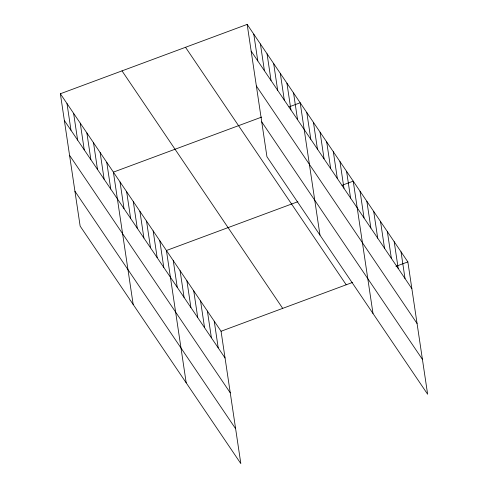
<?xml version="1.0" encoding="UTF-8"?>
<svg xmlns="http://www.w3.org/2000/svg" width="488" height="488" viewBox="0 0 488 488"><rect width="100%" height="100%" fill="white"/><g stroke="black" fill="none" stroke-linecap="round" stroke-linejoin="round"><path stroke-width="0.73" d="M60.366 93.757L221.058 331.26L240.834 463.6L80.142 226.096L60.366 93.757L247.166 24.4L407.858 261.904L427.634 394.243L266.942 156.739L247.166 24.4M261.666 117.083L113.393 172.136L133.175 304.475M288.981 106.939L300.193 102.773L319.969 235.112M297.881 201.696L166.42 250.509L186.202 382.848M342.015 185.312L353.22 181.152L372.997 313.491M221.058 331.26L352.519 282.448M395.945 266.326L407.858 261.904M251.155 51.13L411.848 288.634M256.365 85.979L417.057 323.483M261.733 121.89L422.425 359.388M185.519 47.287L346.212 284.791M122.012 70.87L282.704 308.373M64.361 120.487L225.053 357.991M69.57 155.343L230.263 392.84M74.938 191.247L235.631 428.751M401.026 251.808L405.022 278.538M394.194 241.713L398.19 268.443M387.368 231.623L391.364 258.353M380.536 221.528L384.532 248.258M373.71 211.432L377.706 238.162M366.878 201.337L370.874 228.067M360.053 191.247L364.042 217.977M346.59 171.355L350.585 198.085M339.965 161.559L343.961 188.289M333.335 151.762L337.33 178.492M326.704 141.965L330.699 168.696M320.079 132.169L324.075 158.899M313.449 122.372L317.444 149.102M306.818 112.576L310.813 139.3M293.562 92.976L297.558 119.706M286.932 83.18L290.927 109.91M280.307 73.383L284.303 100.113M273.676 63.586L277.672 90.317M267.052 53.79L271.041 80.52M260.421 43.993L264.417 70.723M253.791 34.197L257.786 60.927M214.232 321.165L218.221 347.895M207.4 311.076L211.395 337.806M200.568 300.98L204.564 327.71M193.742 290.885L197.738 317.615M186.91 280.795L190.906 307.525M180.084 270.7L184.08 297.43M173.252 260.604L177.248 287.334M159.796 240.712L163.791 267.442M153.165 230.916L157.16 257.646M146.54 221.119L150.53 247.849M139.91 211.322L143.905 238.052M133.279 201.526L137.274 228.256M126.654 191.729L130.644 218.459M120.024 181.933L124.019 208.663M106.768 162.339L110.764 189.069M100.138 152.543L104.133 179.273M93.507 142.746L97.502 169.476M86.882 132.95L90.878 159.68M80.252 123.153L84.247 149.883M73.621 113.356L77.616 140.087M66.996 103.56L70.992 130.284"/></g></svg>
